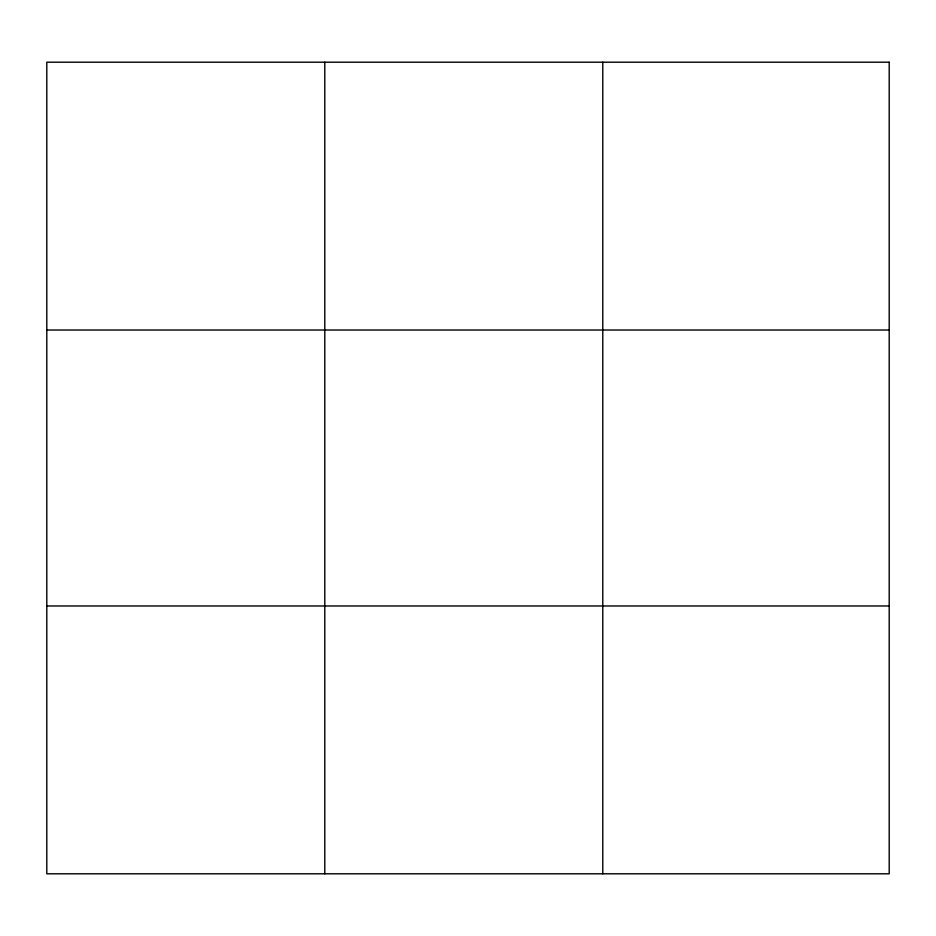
<?xml version="1.0" encoding="UTF-8"?>
<svg xmlns="http://www.w3.org/2000/svg" width="936" height="936" viewBox="0 0 936 936"><rect width="100%" height="100%" fill="white"/><g stroke="black" fill="none" stroke-linecap="round" stroke-linejoin="round"><path stroke-width="1.4" d="M324.792 62.197L324.792 873.803M602.784 62.197L602.784 873.803M46.8 330.022L889.2 330.022M46.8 605.978L889.2 605.978M889.2 62.197L889.2 873.803L46.8 873.803L46.8 62.197L889.2 62.197"/></g></svg>
